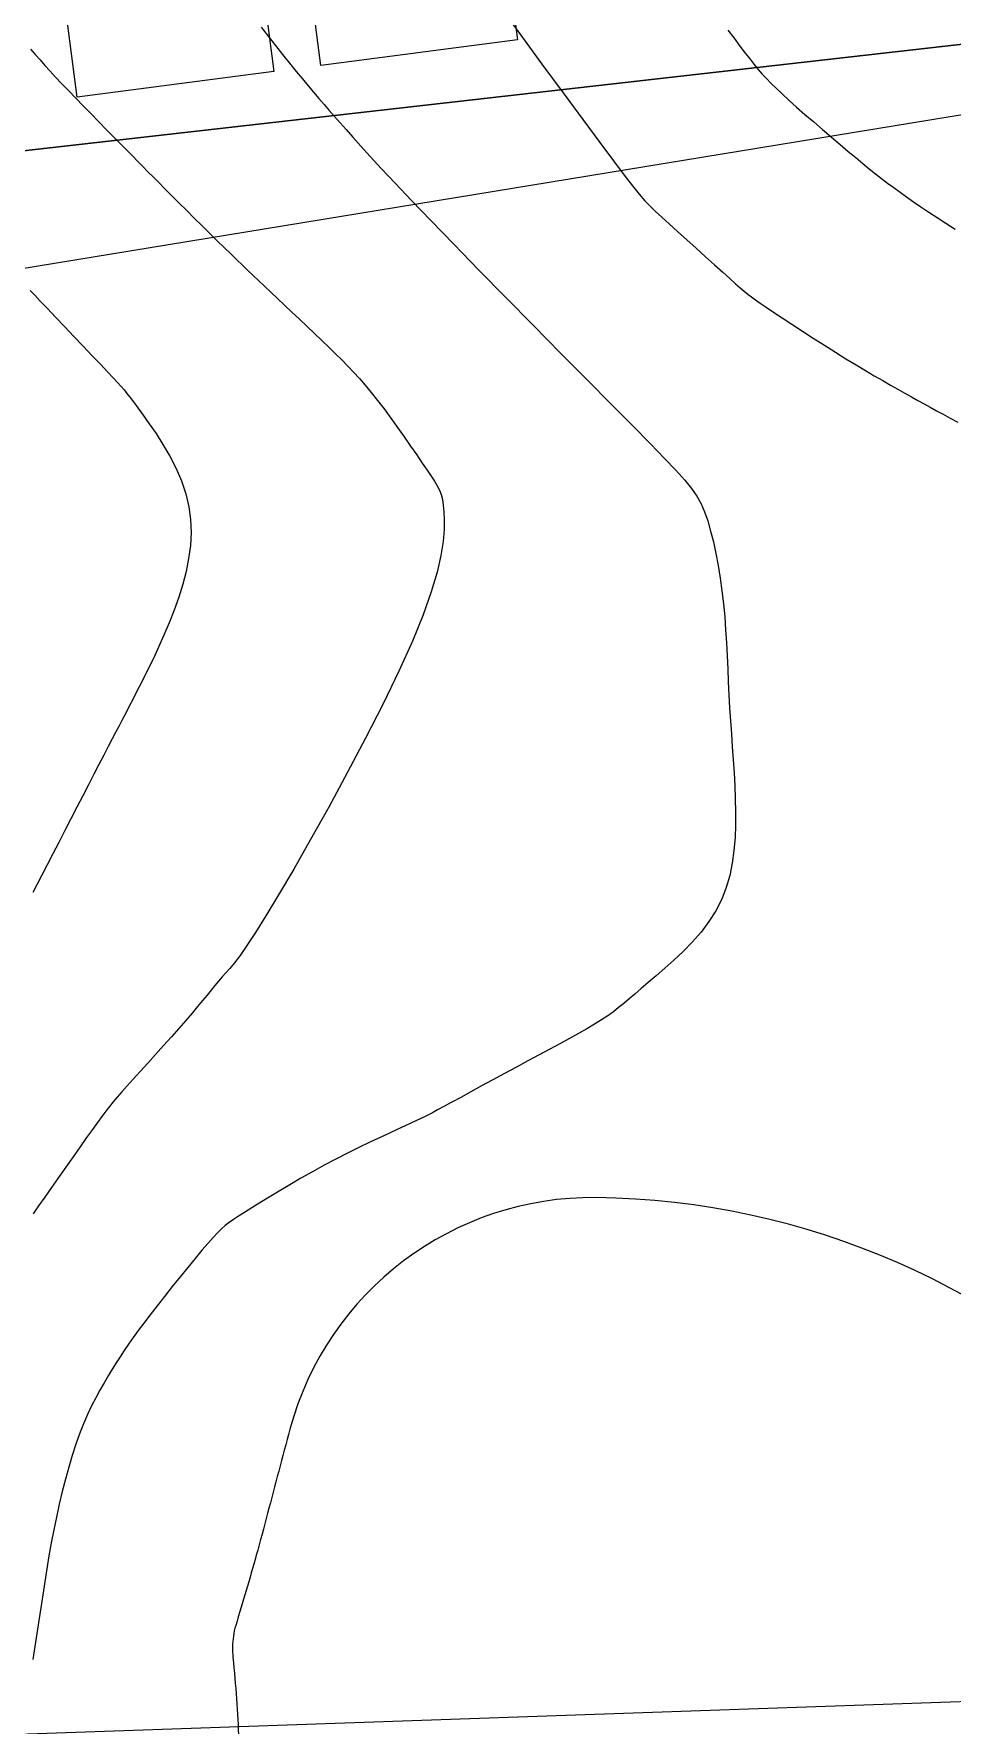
# Model space of a CAD drawing. Header units: millimetres. Extents: x 2899851 to 5794060, y -1331222 to -659598.
# Drawn here: x 3597060 to 3653376, y -1037355 to -933589 of the extents above; entities that cross this region are included whole.
import ezdxf

# ---------------------------------------------------------------- set-up
doc = ezdxf.new("R2010")
doc.units = ezdxf.units.MM
doc.layers.add('b_COLUMN', color=7, linetype='Continuous', lineweight=25)
doc.layers.add('PDF_contours', color=7, linetype='Continuous')
doc.layers.add('ref', color=10, linetype='Continuous')

msp = doc.modelspace()

# ---------------------------------------------------------------- linework, layer by layer
at = {"layer": 'b_COLUMN', "color": 5, "lineweight": 30, "extrusion": (0, 0, -1)}
msp.add_lwpolyline([(-3194767, -1144420), (-3301186, -946244, -0.1352526), (-3302938, -938470), (-3304124, -833155), (-3406802, -821377), (-3408539, -834765), (-3549096, -816526), (-3568312, -943959), (-3707479, -928134), (-3700907, -1056330), (-3467321, -1072490), (-3334100, -1190678), (-3196365, -1201619)], format="xyb", dxfattribs=at)
at = {"layer": 'PDF_contours', "color": 31, "lineweight": 25, "true_color": 0xfecc66}
msp.add_lwpolyline([(3625512, -931758), (3626863, -933598), (3628219, -935443), (3629524, -937217), (3630724, -938844), (3631762, -940249), (3632599, -941376), (3633258, -942250), (3633775, -942921), (3634190, -943433), (3634539, -943833), (3634860, -944170), (3635190, -944488), (3635569, -944836), (3636023, -945249), (3636540, -945717), (3637098, -946223), (3637676, -946745), (3638251, -947264), (3638802, -947760), (3639306, -948214), (3639741, -948606), (3640093, -948923), (3640378, -949176), (3640619, -949383), (3640839, -949562), (3641061, -949732), (3641308, -949909), (3641604, -950112), (3641971, -950358), (3642426, -950662), (3642960, -951015), (3643554, -951407), (3644194, -951825), (3644861, -952257), (3645540, -952693), (3646213, -953120), (3646864, -953526), (3647480, -953903), (3648058, -954250), (3648603, -954570), (3649115, -954866), (3649597, -955140), (3650052, -955396), (3650481, -955635), (3650888, -955862), (3651274, -956077), (3651650, -956287), (3652026, -956496), (3652410, -956710), (3652815, -956932), (3653248, -957168), (3653722, -957424)], dxfattribs=at)
at = {"layer": 'PDF_contours', "color": 169, "lineweight": 25, "true_color": 0x21336e}
msp.add_lwpolyline([(3611009, -933182), (3611438, -933733), (3611878, -934295), (3612316, -934852), (3612744, -935390), (3613150, -935896), (3613527, -936359), (3613880, -936783), (3614214, -937178), (3614537, -937554), (3614855, -937920), (3615175, -938284), (3615504, -938657), (3615848, -939048), (3616217, -939468), (3616632, -939937), (3617116, -940478), (3617695, -941114), (3618390, -941867), (3619227, -942760), (3620230, -943816), (3621421, -945057), (3622811, -946492), (3624358, -948080), (3626006, -949762), (3627697, -951485), (3629377, -953191), (3630989, -954824), (3632476, -956329), (3633784, -957649), (3634868, -958744), (3635744, -959637), (3636439, -960367), (3636982, -960972), (3637400, -961492), (3637722, -961964), (3637975, -962428), (3638188, -962922), (3638384, -963477), (3638566, -964093), (3638735, -964760), (3638890, -965470), (3639029, -966215), (3639153, -966985), (3639261, -967772), (3639351, -968568), (3639425, -969365), (3639485, -970162), (3639534, -970959), (3639575, -971755), (3639612, -972552), (3639648, -973349), (3639686, -974145), (3639729, -974942), (3639780, -975739), (3639837, -976536), (3639895, -977332), (3639951, -978129), (3640003, -978926), (3640046, -979723), (3640077, -980519), (3640093, -981316), (3640089, -982111), (3640059, -982903), (3639995, -983688), (3639888, -984462), (3639733, -985223), (3639520, -985966), (3639242, -986688), (3638891, -987387), (3638464, -988058), (3637975, -988699), (3637441, -989308), (3636881, -989883), (3636311, -990421), (3635751, -990921), (3635217, -991379), (3634729, -991794), (3634298, -992164), (3633915, -992497), (3633568, -992798), (3633242, -993075), (3632923, -993335), (3632598, -993586), (3632252, -993835), (3631873, -994089), (3631448, -994354), (3630978, -994632), (3630465, -994923), (3629912, -995229), (3629323, -995548), (3628699, -995883), (3628044, -996233), (3627360, -996599), (3626651, -996980), (3625932, -997370), (3625216, -997759), (3624519, -998139), (3623854, -998502), (3623238, -998838), (3622685, -999141), (3622209, -999400), (3621819, -999611), (3621500, -999782), (3621229, -999924), (3620984, -1000048), (3620743, -1000165), (3620484, -1000287), (3620185, -1000425), (3619823, -1000590), (3619382, -1000791), (3618868, -1001027), (3618291, -1001294), (3617663, -1001591), (3616995, -1001914), (3616297, -1002259), (3615582, -1002625), (3614860, -1003006), (3614141, -1003401), (3613436, -1003802), (3612752, -1004200), (3612100, -1004590), (3611488, -1004962), (3610925, -1005309), (3610420, -1005624), (3609982, -1005900), (3609616, -1006131), (3609309, -1006331), (3609043, -1006517), (3608803, -1006703), (3608569, -1006907), (3608326, -1007146), (3608056, -1007434), (3607742, -1007789), (3607372, -1008222), (3606955, -1008720), (3606502, -1009269), (3606029, -1009851), (3605547, -1010450), (3605071, -1011049), (3604614, -1011632), (3604189, -1012181), (3603806, -1012686), (3603462, -1013149), (3603150, -1013579), (3602865, -1013984), (3602600, -1014373), (3602348, -1014753), (3602104, -1015133), (3601861, -1015522), (3601614, -1015925), (3601363, -1016349), (3601109, -1016794), (3600856, -1017266), (3600603, -1017767), (3600354, -1018299), (3600109, -1018867), (3599870, -1019474), (3599638, -1020121), (3599415, -1020804), (3599201, -1021519), (3598996, -1022260), (3598801, -1023021), (3598617, -1023799), (3598443, -1024587), (3598280, -1025380), (3598130, -1026174), (3597989, -1026969), (3597856, -1027763), (3597730, -1028558), (3597607, -1029352), (3597487, -1030147), (3597368, -1030941), (3597247, -1031736), (3597123, -1032530), (3596996, -1033322)], dxfattribs=at)
at = {"layer": 'PDF_contours', "color": 9, "lineweight": 25, "true_color": 0xd09cc7}
msp.add_lwpolyline([(3639618, -933354), (3640002, -933865), (3640363, -934340), (3640691, -934769), (3640981, -935144), (3641243, -935475), (3641489, -935776), (3641732, -936058), (3641986, -936335), (3642264, -936621), (3642578, -936928), (3642943, -937270), (3643366, -937656), (3643839, -938079), (3644349, -938529), (3644883, -938994), (3645428, -939464), (3645970, -939929), (3646498, -940377), (3646998, -940798), (3647460, -941184), (3647889, -941538), (3648292, -941866), (3648676, -942173), (3649050, -942465), (3649420, -942747), (3649794, -943026), (3650180, -943307), (3650585, -943596), (3651012, -943893), (3651463, -944201), (3651941, -944522), (3652449, -944856), (3652989, -945204), (3653564, -945569)], dxfattribs=at)
at = {"layer": 'PDF_contours', "lineweight": 25}
for points in [[(3596850, -934520), (3597148, -934861), (3597441, -935194), (3597740, -935529), (3598054, -935874), (3598393, -936241), (3598765, -936637), (3599179, -937070), (3599625, -937532), (3600093, -938014), (3600573, -938504), (3601053, -938993), (3601523, -939471), (3601971, -939926), (3602388, -940348), (3602766, -940732), (3603111, -941083), (3603435, -941412), (3603748, -941730), (3604060, -942046), (3604382, -942372), (3604725, -942718), (3605099, -943094), (3605512, -943507), (3605956, -943951), (3606423, -944415), (3606901, -944891), (3607382, -945368), (3607856, -945836), (3608312, -946285), (3608741, -946706), (3609136, -947091), (3609502, -947447), (3609849, -947781), (3610185, -948103), (3610518, -948421), (3610858, -948744), (3611213, -949080), (3611592, -949437), (3612000, -949823), (3612434, -950233), (3612886, -950660), (3613347, -951097), (3613812, -951539), (3614272, -951978), (3614721, -952407), (3615150, -952821), (3615555, -953214), (3615939, -953594), (3616308, -953968), (3616669, -954347), (3617026, -954738), (3617385, -955152), (3617754, -955595), (3618136, -956078), (3618537, -956605), (3618949, -957165), (3619364, -957743), (3619773, -958323), (3620168, -958890), (3620539, -959428), (3620879, -959923), (3621177, -960359), (3621429, -960727), (3621635, -961041), (3621802, -961320), (3621934, -961586), (3622036, -961857), (3622112, -962155), (3622168, -962499), (3622208, -962910), (3622232, -963406), (3622224, -964008), (3622161, -964732), (3622023, -965599), (3621788, -966626), (3621433, -967832), (3620938, -969235), (3620281, -970853), (3619451, -972692), (3618479, -974697), (3617409, -976800), (3616283, -978934), (3615144, -981031), (3614034, -983024), (3612995, -984843), (3612070, -986422), (3611292, -987711), (3610652, -988732), (3610129, -989524), (3609705, -990127), (3609360, -990582), (3609075, -990927), (3608830, -991204), (3608607, -991451), (3608388, -991702), (3608164, -991969), (3607930, -992255), (3607679, -992564), (3607405, -992900), (3607101, -993269), (3606762, -993674), (3606381, -994120), (3605955, -994608), (3605495, -995127), (3605014, -995663), (3604526, -996205), (3604044, -996736), (3603582, -997246), (3603154, -997718), (3602773, -998141), (3602449, -998507), (3602171, -998826), (3601924, -999119), (3601695, -999402), (3601468, -999695), (3601228, -1000014), (3600963, -1000378), (3600656, -1000805), (3600297, -1001308), (3599896, -1001872), (3599466, -1002480), (3599021, -1003111), (3598573, -1003749), (3598136, -1004372), (3597724, -1004963), (3597350, -1005502), (3597023, -1005976)], [(3596839, -949341), (3597113, -949628), (3597458, -949990), (3597889, -950443), (3598392, -950971), (3598942, -951549), (3599516, -952152), (3600089, -952756), (3600639, -953335), (3601142, -953865), (3601574, -954321), (3601918, -954687), (3602189, -954978), (3602407, -955220), (3602592, -955436), (3602766, -955650), (3602950, -955889), (3603164, -956174), (3603429, -956532), (3603760, -956980), (3604142, -957512), (3604555, -958117), (3604980, -958783), (3605397, -959497), (3605784, -960247), (3606122, -961023), (3606391, -961811), (3606574, -962603), (3606676, -963395), (3606701, -964187), (3606658, -964980), (3606554, -965774), (3606395, -966567), (3606189, -967360), (3605942, -968153), (3605663, -968944), (3605359, -969725), (3605040, -970486), (3604714, -971217), (3604392, -971909), (3604080, -972551), (3603790, -973135), (3603529, -973650), (3603304, -974090), (3603109, -974470), (3602936, -974804), (3602775, -975112), (3602619, -975409), (3602460, -975714), (3602287, -976042), (3602094, -976411), (3601872, -976835), (3601624, -977312), (3601351, -977838), (3601055, -978408), (3600740, -979017), (3600408, -979661), (3600060, -980334), (3599700, -981033), (3599331, -981750), (3598958, -982476), (3598588, -983196), (3598226, -983897), (3597879, -984568), (3597554, -985196), (3597256, -985766), (3596992, -986268)]]:
    msp.add_lwpolyline(points, dxfattribs=at)
at = {"layer": 'PDF_contours', "color": 31, "lineweight": 25, "true_color": 0xfecc66}
msp.add_lwpolyline([(3686514, -1044496, 0.0256475), (3665572, -1019943, 0.0001248), (3665543, -1019913, -0.000052), (3665478, -1019845, 0.2029195), (3631556, -1004988, 0.3423326), (3612765, -1019191, 0.0024478), (3611397, -1024357, -0.0049029), (3610701, -1026930, -0.0055443), (3609437, -1031249, 0.0383001), (3609295, -1031886, 0.0615045), (3609268, -1033211, -0.0160562), (3609627, -1038259, -0.0013327)], format="xyb", dxfattribs=at)
at = {"layer": 'ref', "extrusion": (0, 0, -1)}
for p, q in [((3592303, -948644), (3665594, -936636)), ((3669000, -1035403), (3595498, -1037938))]:
    msp.add_line(p, q, dxfattribs=at)
for points in [[(-3612921, -922155), (-3624979, -920581), (-3626724, -933952), (-3614666, -935525)], [(-3597971, -924106), (-3610030, -922532), (-3611774, -935903), (-3599716, -937476)]]:
    msp.add_lwpolyline(points, close=True, dxfattribs=at)

doc.saveas('drawing.dxf')
